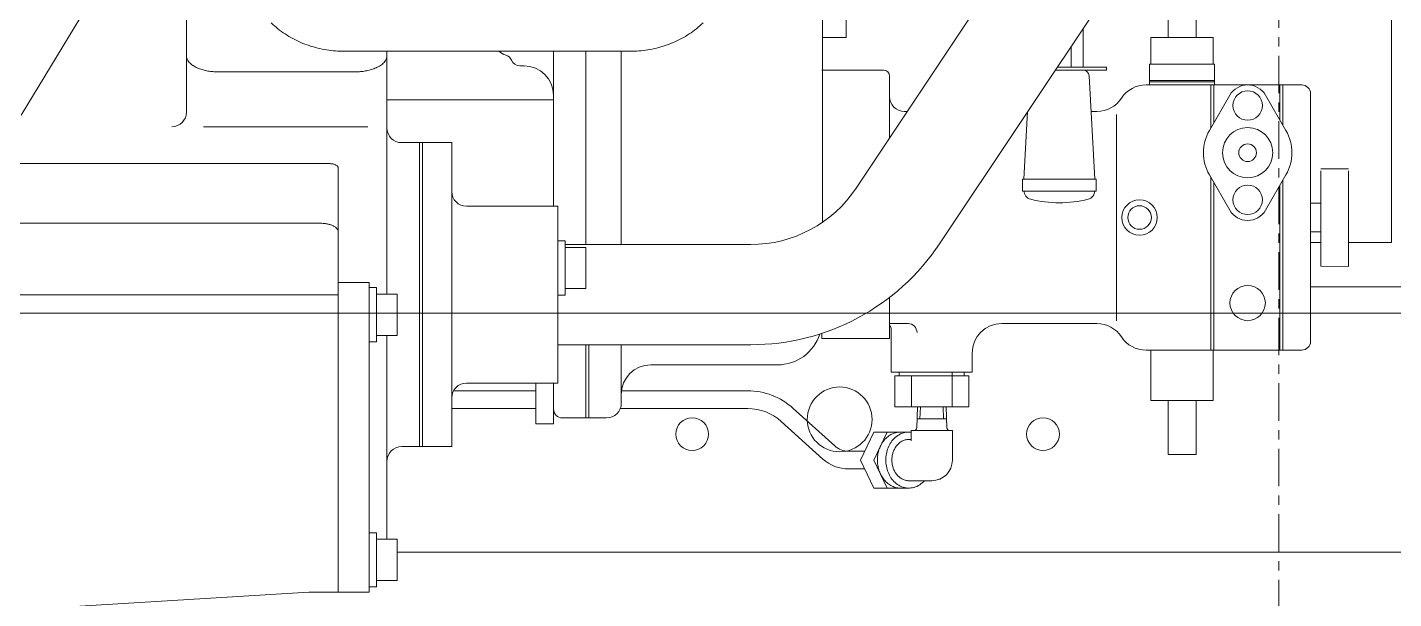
# Model space of a CAD drawing. Header units: millimetres. Extents: x 68650 to 268645, y -2410 to 17645.
# Drawn here: x 75878 to 76341.5, y 9907.4 to 10101.3 of the extents above; entities that cross this region are included whole.
import ezdxf

# ---------------------------------------------------------------- set-up
doc = ezdxf.new("R2010")
doc.units = ezdxf.units.MM
doc.linetypes.add('Grid Line', pattern=[22.225, 12.7, -3.175, 3.175, -3.175])
for name, color, linetype, lineweight in [('G-IMPT', 8, 'Continuous', 18), ('M-EQPM', 50, 'Continuous', 18), ('S-GRID-1', 1, 'Grid Line', 9)]:
    doc.layers.add(name, color=color, linetype=linetype, lineweight=lineweight)

# ---------------------------------------------------------------- blocks, each defined once
blk = doc.blocks.new('TKCS_MAY PHAT DIEN_251105 - TKCS_XREF_260106_MAY PHAT DIEN_dwg_112-2491696-TKCS_NHÀ MÁY PHÁT ĐIỆN - MẶT BẰNG COTE _1_000')
at = {"layer": 'G-IMPT'}
for p, q in [((19204.72, 25064.27), (19204.72, 25457.34)), ((18932.84, 25100.61), (18988.42, 25192.36)), ((19216.08, 25075.82), (19288.2, 25183.98)), ((19244.38, 25056.95), (19316.49, 25165.12)), ((18988.92, 25141.23), (18988.92, 25101.63)), ((19321.88, 25133.34), (19321.88, 25126.96)), ((19331.4, 25133.34), (19331.4, 25126.96)), ((19293.1, 25116.84), (19293.1, 25130.05)), ((19139.47, 25122.27), (19042.37, 25122.27)), ((19056.92, 25122.27), (19056.92, 25039.85)), ((19124.42, 25056.67), (19124.42, 25122.27)), ((19136.42, 25056.67), (19136.42, 25122.27)), ((19289.06, 25116.84), (19289.06, 25123.98)), ((19101.98, 25117.34), (19103.42, 25117.34)), ((19045.92, 25115.25), (18999.91, 25115.25)), ((19204.42, 25115.84), (19225.42, 25115.84)), ((19227.42, 25092.82), (19227.42, 25113.84)), ((19297.02, 25078.84), (19295.12, 25113.95)), ((19314.42, 25110.84), (19367.22, 25110.84)), ((19315.64, 25112.34), (19337.64, 25112.34)), ((19315.64, 25111.84), (19337.64, 25111.84)), ((19336.42, 25096.18), (19336.42, 25110.84)), ((19337.42, 25097.97), (19337.42, 25110.84)), ((19359.82, 25098.91), (19359.82, 25110.84)), ((19360.82, 25097.18), (19360.82, 25110.84)), ((19113.42, 25069.67), (19113.42, 25105.84)), ((19342.83, 25107.34), (19335.9, 25095.34)), ((19361.88, 25095.34), (19354.95, 25107.34)), ((19370.22, 25023.84), (19370.22, 25107.84)), ((19232.42, 25101.84), (19233.43, 25101.84)), ((19273.02, 25078.84), (19274.26, 25101.78)), ((19295.78, 25101.84), (19297.72, 25101.84)), ((19304.42, 25030.84), (19304.42, 25100.84)), ((19050.41, 25096.63), (18994.64, 25096.63)), ((19068.92, 25091.25), (19068.92, 24988.09)), ((19040.42, 25082.64), (19040.42, 24938.69)), ((19342.83, 25068.34), (19335.9, 25080.34)), ((19354.95, 25068.34), (19361.88, 25080.34)), ((19373.72, 25082.34), (19383.12, 25082.34)), ((19336.42, 25020.84), (19336.42, 25079.44)), ((19337.42, 25020.84), (19337.42, 25077.71)), ((19359.82, 25020.84), (19359.82, 25076.77)), ((19360.82, 25020.84), (19360.82, 25078.5)), ((19370.22, 25070.69), (19373.72, 25070.69)), ((19370.22, 25060.99), (19373.72, 25060.99)), ((19373.72, 25057.34), (19370.22, 25057.34)), ((19117.42, 25056.67), (19180.31, 25056.67)), ((19040.42, 25039.64), (18824.92, 25039.64)), ((20334.47, 25033.34), (18809.93, 25033.34)), ((19227.42, 25029.84), (19233.73, 25029.84)), ((19265.48, 25029.84), (19297.72, 25029.84)), ((19056.92, 25025.85), (19056.92, 24956.69)), ((19114.92, 25022.67), (19180.31, 25022.67)), ((19124.42, 24997.84), (19124.42, 25022.67)), ((19136.42, 25002.84), (19136.42, 25022.67)), ((19314.42, 25020.84), (19367.22, 25020.84)), ((19146.42, 25015.84), (19189.42, 25015.84)), ((19230.73, 25012.14), (19230.73, 25013.34)), ((19234.85, 25001.56), (19234.85, 25012.14)), ((19248.62, 25001.56), (19248.62, 25013.34)), ((19252.73, 25012.14), (19252.73, 25013.34)), ((19079.51, 25007.03), (19107.42, 25007.03)), ((19136.49, 25007.03), (19179.29, 25007.03)), ((19236.62, 24994.5), (19236.87, 25001.56)), ((19237.73, 24997.53), (19237.87, 25001.56)), ((19245.74, 24997.53), (19245.59, 25001.56)), ((19246.84, 24994.5), (19246.59, 25001.56)), ((19078.92, 25001.03), (19107.42, 25001.03)), ((19116.42, 24997.84), (19125.42, 24997.84)), ((19136.08, 25001.03), (19179.29, 25001.03)), ((19190.69, 24996.64), (19204.81, 24983.89)), ((19194.71, 25001.09), (19208.83, 24988.34)), ((19236.73, 24997.53), (19246.74, 24997.53)), ((19233.95, 24990.53), (19234.73, 24990.53)), ((19213.52, 24986.53), (19218.97, 24986.53)), ((19213.52, 24980.53), (19218.97, 24980.53)), ((19233.95, 24976.53), (19241.73, 24976.53))]:
    blk.add_line(p, q, dxfattribs=at)
at = {"layer": 'G-IMPT', "flags": 128}
for points in [[(19204.72, 25126.94), (19212.72, 25126.94), (19212.72, 25457.34)], [(19397.65, 25197.34), (19397.65, 25057.34), (19383.12, 25057.34)], [(19337.24, 25117.84), (19337.24, 25126.96), (19316.04, 25126.96), (19316.04, 25117.84)], [(19056.92, 25105.84), (19113.42, 25105.84), (19113.42, 25122.27)], [(19337.64, 25110.84), (19337.64, 25117.84), (19315.64, 25117.84), (19315.64, 25110.84)], [(19283.63, 25115.84), (19301.02, 25115.84), (19301.02, 25116.84), (19284.3, 25116.84)], [(19061.92, 25091.25), (19067.92, 25091.25), (19067.92, 24988.09), (19061.92, 24988.09)], [(19067.92, 25091.25), (19078.92, 25091.25), (19078.92, 24988.09), (19067.92, 24988.09)], [(19040.17, 25083.25), (19040, 25083.41), (19039.82, 25083.54), (19039.63, 25083.66), (19039.42, 25083.76), (19039.21, 25083.85), (19039, 25083.92), (19038.78, 25083.98), (19038.56, 25084.03), (19038.33, 25084.07), (19038.11, 25084.1), (19037.88, 25084.12), (19037.65, 25084.13), (19037.43, 25084.14), (18802.72, 25084.14)], [(19373.72, 25081.74), (19373.72, 25049.34), (19383.12, 25049.24), (19383.12, 25081.74)], [(19083.92, 25069.67), (19103.92, 25069.67), (19114.92, 25069.67), (19114.92, 25009.67), (19103.92, 25009.67), (19083.92, 25009.67)], [(19035.34, 25063.85), (19034.88, 25063.88), (19034.43, 25063.89), (18809.09, 25063.89)], [(19114.92, 25039.53), (19117.42, 25039.53), (19117.42, 25057.93), (19114.92, 25057.93)], [(19117.42, 25041.73), (19124.42, 25041.73), (19124.42, 25055.73), (19117.42, 25055.73)], [(19040.42, 25043.85), (19050.92, 25043.85), (19050.92, 24938.69), (19041.92, 24938.69), (19030.42, 24938.69), (18824.92, 24926.17), (18676.92, 24926.17), (18484.42, 24929.14), (17865.42, 24938.69), (17853.92, 24938.69), (17853.92, 25043.85), (17855.42, 25043.85), (17842.92, 25043.85), (17842.92, 24938.69), (17853.92, 24938.69)], [(19050.92, 25042.05), (19053.42, 25042.05), (19053.42, 25023.65), (19050.92, 25023.65)], [(19053.42, 25039.85), (19060.42, 25039.85), (19060.42, 25025.85), (19053.42, 25025.85)], [(19370.22, 25042.34), (20334.47, 25042.34), (20334.47, 24952.34), (20334.47, 25042.34), (20343.47, 25042.34), (20343.47, 24952.34), (20334.47, 24952.34), (19060.42, 24952.34)], [(19204.42, 25026.54), (19204.42, 25024.84), (19227.42, 25024.84), (19227.42, 25038.76)], [(19227.98, 25027.84), (19227.98, 25013.34), (19255.48, 25013.34), (19255.48, 25019.84)], [(19131.42, 24997.84), (19125.42, 24997.84), (19125.42, 25022.67)], [(19316.04, 25020.84), (19316.04, 25003.72), (19337.24, 25003.72), (19337.24, 25020.84)], [(19254.28, 25012.14), (19229.18, 25012.14), (19229.18, 25001.56), (19254.28, 25001.56), (19254.28, 25012.14)], [(19113.42, 25009.67), (19113.42, 24995.84), (19107.42, 24995.84), (19107.42, 25009.67)], [(19331.4, 25003.72), (19331.4, 24985.46), (19321.88, 24985.46), (19321.88, 25003.72)], [(19233.96, 24974.03), (19222.04, 24974.03), (19217.56, 24983.53), (19222.04, 24993.03), (19233.95, 24993.03)], [(19226.58, 24993.03), (19222.1, 24983.53), (19226.58, 24974.03)], [(19248.73, 24983.53), (19248.73, 24993.53), (19234.73, 24993.53), (19234.73, 24990.05)], [(19050.92, 24940.49), (19053.42, 24940.49), (19053.42, 24958.89), (19050.92, 24958.89)], [(19053.42, 24942.69), (19060.42, 24942.69), (19060.42, 24956.69), (19053.42, 24956.69)]]:
    blk.add_lwpolyline(points, dxfattribs=at)
blk.add_lwpolyline([(19272.52, 25078.84), (19272.52, 25074.84), (19297.52, 25074.84), (19297.52, 25078.84)], close=True, dxfattribs=at)
at = {"layer": 'G-IMPT'}
for centre, radius in [((19348.89, 25103.84), 5), ((19348.89, 25087.84), 8.5), ((19348.89, 25087.84), 3), ((19348.89, 25071.84), 5), ((19312.22, 25065.84), 6), ((19312.22, 25065.84), 4), ((19348.89, 25036.84), 6), ((19210.49, 24997.34), 11), ((19160.46, 24992.34), 5.55), ((19279.46, 24992.34), 5.55)]:
    blk.add_circle(centre, radius, dxfattribs=at)
for centre, radius, start, end in [((19039.35, 25154.02), 30.96, 225.5453, 231.157), ((19142.43, 25154.09), 31.03, 308.8404, 314.4399), ((19040.16, 25155.04), 32.26, 231.1557, 236.541), ((19040.86, 25156.09), 33.52, 236.5394, 241.7223), ((19041.42, 25157.12), 34.69, 241.7206, 246.7283), ((19140.37, 25157.18), 34.75, 293.3025, 298.2997), ((19140.92, 25156.15), 33.58, 298.2979, 303.4697), ((19141.61, 25155.1), 32.33, 303.4681, 308.8417), ((19041.83, 25158.08), 35.74, 246.7264, 251.5877), ((19042.11, 25158.92), 36.63, 251.5859, 256.33), ((19042.28, 25159.59), 37.32, 256.3282, 260.9846), ((19042.35, 25160.06), 37.79, 260.9828, 265.5804), ((19042.37, 25160.31), 38.04, 265.5786, 270.1473), ((19098.42, 25125.84), 5, 225.5762, 255.5225), ((19139.42, 25160.31), 38.04, 269.919, 274.4824), ((19139.44, 25160.08), 37.81, 274.4806, 279.0734), ((19139.51, 25159.62), 37.34, 279.0716, 283.7209), ((19139.68, 25158.96), 36.66, 283.7191, 288.4547), ((19139.95, 25158.13), 35.79, 288.4528, 293.3044), ((18991.74, 25120.72), 2.82, 179.41, 196.3521), ((18992.23, 25120.88), 3.33, 196.4663, 210.7947), ((18993.08, 25121.38), 4.33, 210.7769, 221.8076), ((18994.11, 25122.3), 5.7, 221.7552, 230.1358), ((18995.16, 25123.55), 7.34, 230.0917, 236.6015), ((18996.16, 25125.04), 9.13, 236.5716, 241.8014), ((19049.62, 25125.14), 9.22, 298.1849, 303.3596), ((19050.61, 25123.64), 7.42, 303.3304, 309.76), ((19051.67, 25122.37), 5.78, 309.7169, 317.9772), ((19052.7, 25121.45), 4.39, 317.9245, 328.7955), ((19053.57, 25120.92), 3.37, 328.7735, 342.934), ((19054.09, 25120.76), 2.83, 343.0402, 359.8942), ((19096.42, 25118.09), 3, 21.9828, 75.5225), ((19101.98, 25120.34), 3, 201.9828, 269.9999), ((19103.42, 25107.34), 10, 0, 90), ((18997.04, 25126.69), 11, 241.7819, 246.1257), ((18997.8, 25128.39), 12.86, 246.1126, 249.8252), ((18998.42, 25130.07), 14.66, 249.8163, 253.0756), ((18998.91, 25131.68), 16.34, 253.0694, 255.996), ((18999.28, 25133.15), 17.85, 255.9913, 258.6695), ((18999.54, 25134.44), 19.17, 258.666, 261.1603), ((18999.71, 25135.52), 20.26, 261.1576, 263.5179), ((18999.8, 25136.35), 21.09, 263.5156, 265.7824), ((18999.84, 25136.92), 21.66, 265.7804, 267.9875), ((18999.86, 25137.21), 21.95, 267.9857, 270.1639), ((19045.92, 25137.21), 21.96, 269.981, 272.1515), ((19045.93, 25136.93), 21.68, 272.1497, 274.3486), ((19045.97, 25136.38), 21.12, 274.3466, 276.6042), ((19046.07, 25135.56), 20.3, 276.602, 278.9524), ((19046.24, 25134.5), 19.22, 278.9497, 281.4331), ((19046.5, 25133.22), 17.92, 281.4297, 284.0961), ((19046.87, 25131.76), 16.41, 284.0915, 287.0052), ((19047.36, 25130.16), 14.74, 286.9991, 290.2368), ((19047.98, 25128.48), 12.95, 290.228, 293.9134), ((19048.73, 25126.78), 11.09, 293.9006, 298.2041), ((19225.42, 25113.84), 2, 0, 90), ((19293.12, 25113.84), 2, 3.096, 90), ((19314.42, 25100.84), 10, 90, 146.633), ((19348.89, 25103.84), 7, 30, 150), ((19367.22, 25107.84), 3, 0, 90), ((19232.42, 25106.84), 5, 180, 269.9999), ((19297.72, 25111.84), 10, 270, 326.633), ((18983.92, 25101.63), 5, 270, 360), ((19061.92, 25096.25), 5, 180, 269.9999), ((19348.89, 25087.84), 15, 150, 210), ((19348.89, 25087.84), 15, 330, 30), ((19039.29, 25082.47), 1.17, 30.5769, 41.6376), ((19039.52, 25082.61), 0.905, 16.2702, 30.5921), ((19039.65, 25082.65), 0.767, 359.2312, 16.1558), ((19180.31, 25099.67), 43, 270, 326.3099), ((19083.92, 25074.67), 5, 180, 269.9999), ((19276.02, 25074.95), 3, 180, 255.9227), ((19285.02, 25110.84), 40, 255.9217, 284.0783), ((19294.02, 25074.95), 3, 284.0772, 360), ((19348.89, 25071.84), 7, 210.0001, 330), ((19034.49, 25052.39), 11.49, 83.5302, 85.7996), ((19034.55, 25052.85), 11.03, 81.1685, 83.5325), ((19034.64, 25053.44), 10.44, 78.6721, 81.1713), ((19034.78, 25054.15), 9.72, 75.9909, 78.6756), ((19034.98, 25054.95), 8.89, 73.0653, 75.9954), ((19035.25, 25055.83), 7.97, 69.8016, 73.0717), ((19035.59, 25056.75), 6.99, 66.091, 69.8104), ((19036, 25057.67), 5.97, 61.7415, 66.1044), ((19036.49, 25058.57), 4.96, 56.5119, 61.7612), ((19037.03, 25059.38), 3.98, 49.9952, 56.5424), ((19037.6, 25060.06), 3.09, 41.6141, 50.0391), ((19038.16, 25060.56), 2.35, 30.5773, 41.6664), ((19038.62, 25060.83), 1.81, 16.2036, 30.5939), ((19038.88, 25060.91), 1.53, 359.1498, 16.086), ((19180.31, 25099.67), 77, 270, 326.3099), ((19225.98, 25027.84), 2, 0, 43.9453), ((19233.73, 25026.84), 3, 0, 90), ((19265.48, 25019.84), 10, 90, 180), ((19297.72, 25019.84), 10, 33.367, 90), ((19189.42, 25030.84), 15, 270, 342.4343), ((19314.42, 25030.84), 10, 213.367, 269.9999), ((19367.22, 25023.84), 3, 270, 360), ((19146.42, 25005.84), 10, 90, 180), ((19083.92, 25004.67), 5, 90, 180), ((19179.29, 24984.03), 23, 47.8933, 90), ((19131.42, 25002.84), 5, 270, 360), ((19116.42, 25000.84), 3, 180, 269.9999), ((19179.29, 24984.03), 17, 47.8933, 90), ((19231.55, 24985.52), 7.62, 119.0709, 131.8891), ((19231.2, 24986.16), 6.88, 104.8757, 119.0554), ((19234.48, 24985.4), 7.76, 119.7192, 135.4272), ((19231.09, 24986.54), 6.49, 89.7889, 104.8282), ((19234.02, 24986.2), 6.84, 101.8604, 119.6912), ((19233.93, 24986.58), 6.45, 82.8587, 101.7581), ((19235.62, 24994.53), 1, 270, 358.0001), ((19247.84, 24994.53), 1, 181.9998, 270), ((19061.92, 24983.09), 5, 90, 180), ((19213.52, 24993.53), 7, 227.8933, 270), ((19233.77, 24983.83), 10.44, 153.4821, 162.8381), ((19232.97, 24984.23), 9.55, 143.273, 153.5019), ((19232.18, 24984.82), 8.56, 131.8807, 143.2913), ((19236.35, 24983.93), 10.16, 148.9696, 160.9847), ((19235.33, 24984.55), 8.97, 135.4036, 149.0079), ((19235.33, 24984.05), 7.03, 143.3585, 153.5816), ((19234.74, 24984.49), 6.3, 131.9586, 143.3771), ((19234.28, 24985.01), 5.6, 119.1222, 131.9673), ((19234.01, 24985.49), 5.05, 104.8808, 119.1065), ((19233.93, 24985.77), 4.76, 89.7379, 104.8322), ((19213.52, 24993.53), 13, 227.8933, 270), ((19234.77, 24983.57), 11.48, 171.5936, 180.1022), ((19234.79, 24983.56), 11.5, 180.0856, 188.5827), ((19234.41, 24983.62), 11.11, 162.8196, 171.6108), ((19237.64, 24983.56), 11.5, 171.9495, 182.5595), ((19237.53, 24983.55), 11.39, 182.5274, 193.2314), ((19237.2, 24983.63), 11.06, 160.9479, 171.9829), ((19236.68, 24983.56), 8.48, 171.6375, 180.1221), ((19236.69, 24983.56), 8.49, 180.1054, 188.5794), ((19236.41, 24983.6), 8.2, 162.884, 171.6547), ((19235.93, 24983.75), 7.7, 153.5616, 162.9027), ((19241.73, 24983.53), 7, 270, 360), ((19234.46, 24983.51), 11.16, 188.5657, 197.3099), ((19233.85, 24983.32), 10.52, 197.2915, 206.5749), ((19233.07, 24982.92), 9.64, 206.555, 216.6874), ((19236.91, 24983.4), 10.76, 193.1969, 204.5328), ((19235.97, 24982.96), 9.72, 204.4945, 217.0486), ((19236.45, 24983.52), 8.24, 188.5624, 197.2809), ((19236, 24983.37), 7.77, 197.2624, 206.5215), ((19235.41, 24983.08), 7.12, 206.5014, 216.614), ((19234.83, 24982.64), 6.38, 216.5948, 227.8786), ((19232.28, 24982.33), 8.66, 216.6687, 227.9554), ((19231.64, 24981.62), 7.71, 227.9455, 240.6196), ((19231.27, 24980.96), 6.94, 240.6319, 254.7019), ((19235, 24982.22), 8.49, 217.0128, 231.3792), ((19231.15, 24980.54), 6.51, 254.7465, 269.75), ((19234.29, 24981.33), 7.36, 231.3699, 247.9479), ((19234.35, 24982.12), 5.67, 227.8681, 240.5672), ((19234, 24980.65), 6.62, 248.0055, 266.4465), ((19234.07, 24981.62), 5.1, 240.5795, 254.6875), ((19233.98, 24981.31), 4.78, 254.7328, 269.7834), ((19233.98, 24980.51), 6.48, 266.5652, 285.3901), ((19233.84, 24981), 6.99, 285.48, 302.945), ((19233.29, 24981.83), 7.99, 302.9595, 318.2348)]:
    blk.add_arc(centre, radius, start, end, dxfattribs=at)
blk = doc.blocks.new('TKCS_MAY PHAT DIEN_251105 - TKCS_XREF_260106_MAY PHAT DIEN_dwg_A$C086a2854-2491700-TKCS_NHÀ MÁY PHÁT ĐIỆN - MẶT BẰNG COTE _1_000')
at = {"layer": 'G-IMPT'}
h = blk.add_hatch(dxfattribs=at)
h.set_pattern_fill('FP_10', color=256, style=0, pattern_type=2)
h.set_pattern_definition([(50, (6437.56, -24364.14), (251.0407, -21.9632), [26.25, -288.75]), (355, (6437.56, -24364.14), (-48.5625, 263.2673), [21, -231]), (100.451, (6458.48, -24365.97), (202.48, 241.3029), [22.309, -245.4]), (46.184, (6437.56, -24294.14), (373.534, -57.9326), [39.375, -433.125]), (96.636, (6468.7, -24298.96), (327.1298, 340.9437), [33.464, -368.1]), (351.184, (6437.56, -24294.14), (327.133, 340.94), [31.5, -346.5]), (21, (6472.56, -24311.64), (208.9171, -140.9164), [26.25, -288.75]), (326, (6472.56, -24311.64), (85.1608, 253.8024), [21, -231]), (71.451, (6489.97, -24323.38), (294.079, 112.884), [22.309, -245.4]), (37.5, (6437.56, -24364.14), (4.25595, 116.51285), [0, -228.2, 0, -234.5, -231.875]), (37.5, (6437.56, -24364.14), (4.25595, 116.51285), [-462.7, 0, -231.875]), (7.5, (6437.56, -24364.14), (92.07434, 138.0441), [0, -133.7, 0, -222.95, -88.375]), (7.5, (6437.56, -24364.14), (92.07434, 138.0441), [-356.65, 0, -88.375]), (327.5, (6359.51, -24364.14), (186.83785, -7.8942), [0, -87.5, 0, -273, -362.25]), (327.5, (6359.51, -24364.14), (186.83785, -7.8942), [-360.5, 0, -362.25]), (317.5, (6324.51, -24364.14), (204.1152, 35.0367), [0, -113.75, 0, -181.3, -257.25]), (317.5, (6324.51, -24364.14), (204.1152, 35.0367), [-295.05, 0, -257.25])])
h.paths.add_polyline_path([(0, 0), (0, 2000), (-4300, 2000), (-4300, 1777), (-4297, 1780), (-4267, 1750), (-4237, 1780), (-4207, 1750), (-4200, 1750), (-4200, 1860), (-3820, 1860), (-3820, 1856.39), (-3115.69, 1682.03), (-2965.57, 1691.17), (-2817.57, 1691.17), (-1985.57, 1678.65), (-1985.57, 1676.85), (-1983.07, 1676.85), (-1983.07, 1674.65), (-1976.07, 1674.65), (-1976.07, 1665), (-766.03, 1665), (-766.03, 1575), (-867.73, 1575), (-867.73, 1351.03), (-586.88, 1351.03), (-586.88, 1484.31), (-35.21, 1484.31), (-35.21, 515.69), (-586.88, 515.69), (-586.88, 648.97), (-867.73, 648.97), (-867.73, 425), (-766.03, 425), (-766.03, 335), (-2049.07, 335), (-2049.07, 325.35), (-2056.07, 325.35), (-2056.07, 323.15), (-2058.57, 323.15), (-2058.57, 321.35), (-2079.07, 321.35), (-2284.57, 308.83), (-2432.57, 308.83), (-2893.85, 315.95), (-2913.73, 263.81), (-2919.48, 252.8), (-2935, 243.62), (-2949.21, 244.21), (-2966.26, 252.37), (-2975.47, 275), (-2960.67, 316.98), (-2995.27, 316.98), (-2995.27, 287.63), (-3011.35, 250.55), (-3046.07, 236.83), (-3443.47, 236.83), (-3820, 143.61), (-3820, 140), (-4200, 140), (-4200, 250), (-4207, 250), (-4237, 220), (-4267, 250), (-4297, 220), (-4300, 223), (-4300, 0), (-115.38, 0)])
at = {"layer": 'G-IMPT', "flags": 128}
blk.add_lwpolyline([(-766.03, 335), (-2049.07, 335), (-2049.07, 325.35), (-2056.07, 325.35), (-2056.07, 323.15), (-2058.57, 323.15), (-2058.57, 321.35), (-2079.07, 321.35), (-2284.57, 308.83), (-2432.57, 308.83), (-2893.85, 315.95), (-2913.73, 263.81), (-2919.48, 252.8), (-2935, 243.62), (-2949.21, 244.21), (-2966.26, 252.37), (-2975.47, 275), (-2960.67, 316.98), (-2995.27, 316.98)], dxfattribs=at)
blk.add_blockref('TKCS_MAY PHAT DIEN_251105 - TKCS_XREF_260106_MAY PHAT DIEN_dwg_112-2491696-TKCS_NHÀ MÁY PHÁT ĐIỆN - MẶT BẰNG COTE _1_000', (-21109.49, -24617.34))
blk = doc.blocks.new('TKCS_MAY PHAT DIEN_251105 - TKCS_XREF_260106_MAY PHAT DIEN_dwg-2491693-TKCS_NHÀ MÁY PHÁT ĐIỆN - MẶT BẰNG COTE _1_000')
blk.add_blockref('TKCS_MAY PHAT DIEN_251105 - TKCS_XREF_260106_MAY PHAT DIEN_dwg_A$C086a2854-2491700-TKCS_NHÀ MÁY PHÁT ĐIỆN - MẶT BẰNG COTE _1_000', (310559.44, 72532))
blk = doc.blocks.new('TKCS_MAY PHAT DIEN_251105 - MÁY PHÁT ĐIỂN-596403-TKCS_NHÀ MÁY PHÁT ĐIỆN - MẶT BẰNG COTE _1_000')
blk.add_blockref('TKCS_MAY PHAT DIEN_251105 - TKCS_XREF_260106_MAY PHAT DIEN_dwg-2491693-TKCS_NHÀ MÁY PHÁT ĐIỆN - MẶT BẰNG COTE _1_000', (-303959.44, -77332))

msp = doc.modelspace()

# ---------------------------------------------------------------- linework, layer by layer
at = {"layer": 'S-GRID-1'}
msp.add_line((76302.56, 14825.55), (76302.56, 8213.81), dxfattribs=at)

# ---------------------------------------------------------------- block references
at = {"layer": 'M-EQPM'}
msp.add_blockref('TKCS_MAY PHAT DIEN_251105 - MÁY PHÁT ĐIỂN-596403-TKCS_NHÀ MÁY PHÁT ĐIỆN - MẶT BẰNG COTE _1_000', (71452.56, 14388.23), dxfattribs=at)

doc.saveas('drawing.dxf')
